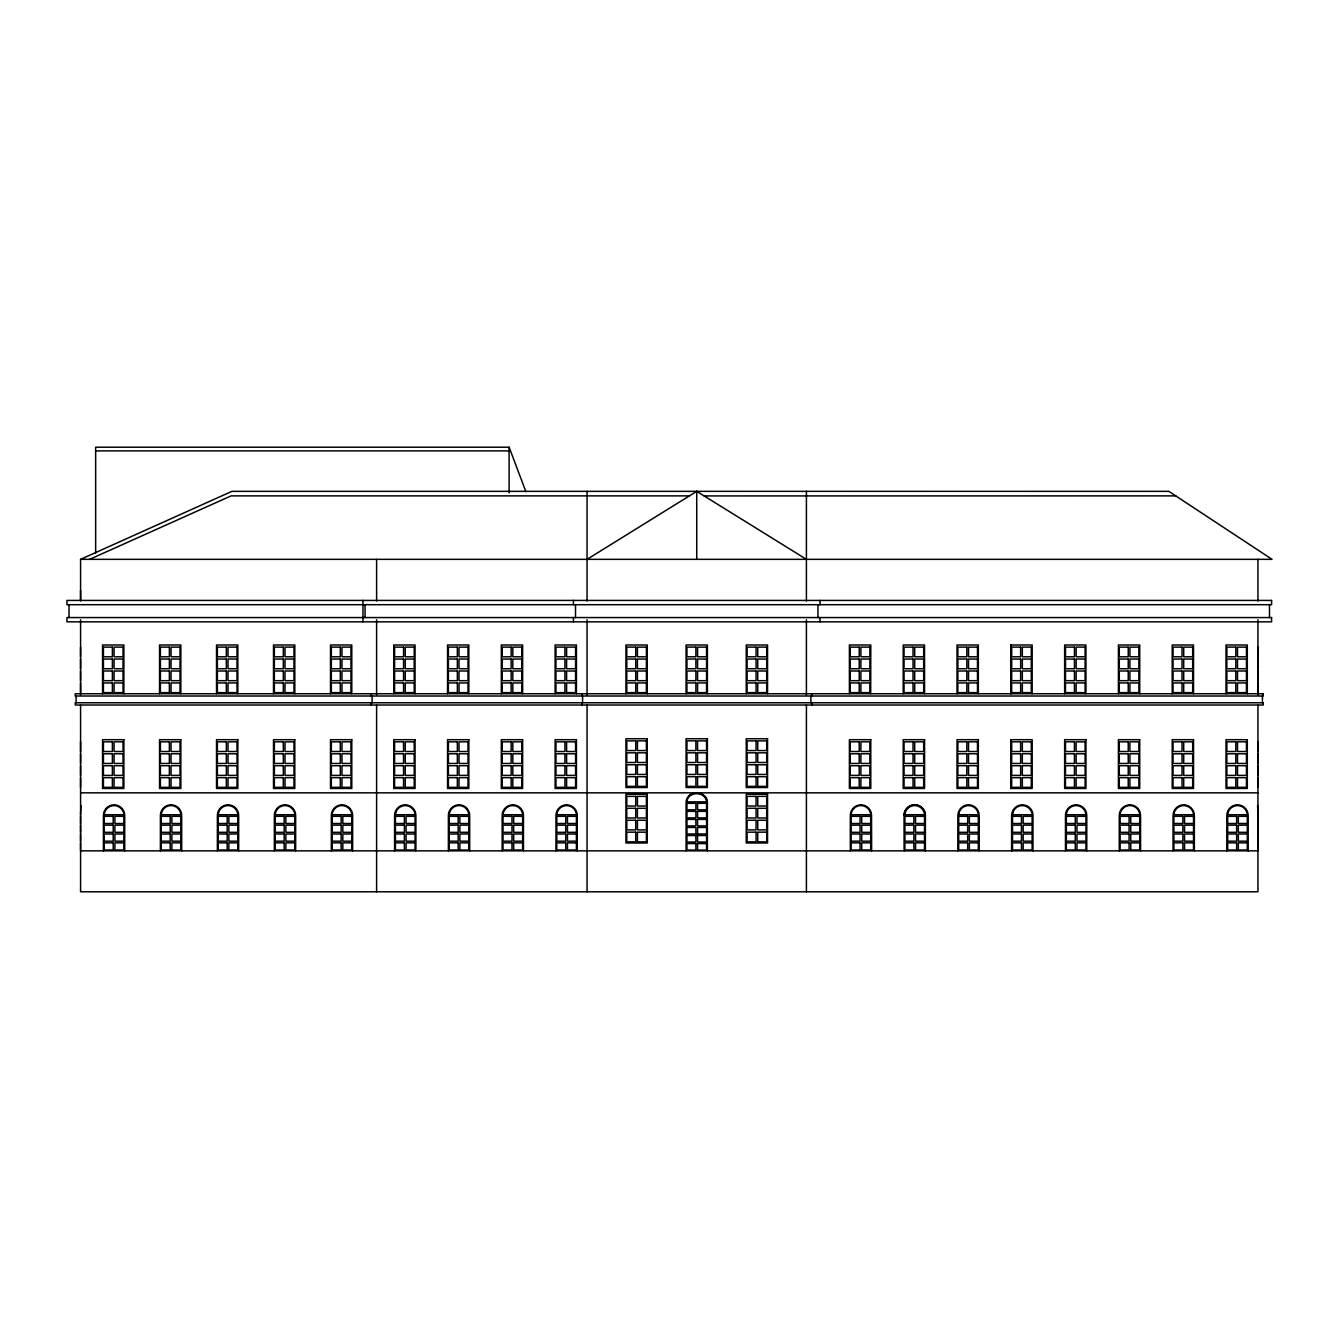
<?xml version="1.0" encoding="UTF-8"?>
<svg xmlns="http://www.w3.org/2000/svg" width="1339" height="1339" viewBox="0 0 1339 1339"><rect width="100%" height="100%" fill="white"/><g stroke="black" fill="none" stroke-linecap="round" stroke-linejoin="round"><path stroke-width="1.5" d="M1032.135 693.753L1032.151 644.996L1010.845 644.996L1010.828 693.753M1010.845 739.697L1010.828 788.47L1032.151 788.47L1032.151 739.697L1010.845 739.697L1010.845 788.47M707.394 850.851L707.394 802.53C707.36 789.943 686.12 789.926 686.087 802.53L686.087 850.851M689.2 795.684L691.409 794.127M587.068 559.334L696.732 491.346L806.413 559.334M80.574 559.334L231.915 491.346L1168.83 491.346L1272.05 559.334L80.574 559.334L80.574 601.027M89.646 559.334L231.078 495.882L689.418 495.882M525.909 491.681L509.105 447.209L95.655 447.209L95.655 553.074M95.655 450.892L509.105 450.892M704.13 495.932L1175.793 495.882M80.574 590.65L80.574 599.487M80.574 647.122L80.574 656.796M1257.957 647.122L1257.957 656.796M80.574 659.056L80.574 668.747M1257.957 659.056L1257.957 668.747M80.574 671.006L80.574 680.681M1257.957 671.006L1257.957 680.681M80.574 682.94L80.574 692.631M1257.957 682.94L1257.957 692.631M80.574 741.823L80.574 751.514M1257.957 741.823L1257.957 751.514M80.574 753.773L80.574 763.448M1257.957 753.773L1257.957 763.448M80.574 765.707L80.574 775.398M1257.957 765.707L1257.957 775.398M80.574 777.658L80.574 787.332M1257.957 777.658L1257.957 787.332M80.574 792.839L1257.94 792.839M80.574 814.731L80.943 805.559M1257.957 814.731L1257.589 805.559M80.574 816.321L80.574 823.485M1257.957 816.321L1257.957 823.485M80.574 825.159L80.574 832.322M1257.957 825.159L1257.957 832.322M80.574 834.013L80.574 841.177M707.394 833.979L686.94 833.979L686.94 827.469L695.895 827.469L695.895 833.979M1257.957 834.013L1257.957 841.177M80.574 842.85L80.574 850.014M1257.957 842.85L1257.957 850.014M80.574 850.851L1257.94 850.851M696.732 792.839L699.477 793.173M702.054 794.127L705.954 797.693L707.377 802.53M1269.489 604.692L1269.489 617.564M1262.443 696.012L1262.443 702.774M1257.94 559.334L1257.94 601.027M1257.94 619.79L1257.94 694.841M1257.94 705.268L1257.94 891.791L80.574 891.791L80.574 705.268M1248.149 850.851L1248.149 815.468A10.645 10.645 0 0 0 1237.487 804.823A10.645 10.645 0 0 0 1226.842 815.468L1226.842 850.851M1247.312 693.753L1247.312 644.996L1226.005 644.996L1226.005 693.753M1194.355 850.851L1194.355 815.468A10.645 10.645 0 0 0 1183.709 804.823A10.645 10.645 0 0 0 1173.048 815.468L1173.048 850.851M1193.518 693.753L1193.518 644.996L1172.211 644.996L1172.211 693.753M1140.56 850.851L1140.56 815.468A10.645 10.645 0 0 0 1129.915 804.823A10.645 10.645 0 0 0 1119.27 815.468L1119.27 850.851M1139.723 693.753L1139.723 644.996L1118.416 644.996L1118.416 693.753M1086.783 850.851L1086.783 815.468A10.645 10.645 0 0 0 1076.121 804.823A10.645 10.645 0 0 0 1065.476 815.468L1065.476 850.851M1085.946 693.753L1085.946 644.996L1064.639 644.996L1064.639 693.753M1032.972 850.851L1032.988 815.468A10.645 10.645 0 0 0 1022.343 804.823A10.645 10.645 0 0 0 1011.681 815.468L1011.681 850.851M1011.665 815.468L1011.665 850.851M1010.845 644.996L1010.845 693.753M979.211 850.851L979.16 815.468A10.645 10.645 0 0 0 968.549 804.823A10.645 10.645 0 0 0 957.904 815.468L957.854 850.851M978.357 693.753L978.324 644.996L957.034 644.996L957.017 693.753M904.11 850.851L904.043 815.468A10.645 10.645 0 0 1 914.704 804.823A10.645 10.645 0 0 1 925.416 815.468L925.349 850.851M924.58 693.753L924.513 644.996L903.222 644.996L903.206 693.753M871.622 850.851L871.538 815.468A10.645 10.645 0 0 0 860.977 804.823A10.645 10.645 0 0 0 850.315 815.468L850.315 850.851M870.701 693.753L870.785 644.996L849.411 644.996L849.395 693.753M820.037 600.424L820.037 604.692M820.037 617.564L820.037 621.832M817.962 604.692L817.962 617.564M811.719 693.753L811.719 696.012M811.719 702.774L811.719 705.017M810.898 696.012L810.898 702.774M806.413 491.346L806.413 601.027M806.413 619.79L806.413 694.841M806.413 705L806.413 891.791M767.548 693.753L767.548 644.996L746.258 644.996L746.241 693.753M707.394 693.753L707.394 644.996L686.087 644.996L686.087 693.753M706.557 833.979L706.557 827.469L697.569 827.469L697.569 833.979M696.732 491.346L696.732 559.334M647.239 693.753L647.239 644.996L625.932 644.996L625.932 693.753M587.068 491.346L587.068 601.027M587.068 619.79L587.068 694.841M587.068 705L587.068 891.791M582.565 696.012L582.565 702.774M581.762 693.753L581.762 696.012M581.762 702.774L581.762 705.017M577.26 850.851L577.26 815.468A10.645 10.645 0 0 0 566.598 804.823A10.645 10.645 0 0 0 555.953 815.468L555.953 850.851M576.423 693.753L576.423 644.996L555.116 644.996L555.116 693.753M575.519 604.692L575.519 617.564M573.427 600.424L573.427 604.692M573.427 617.564L573.427 621.832M523.465 850.851L523.465 815.468A10.645 10.645 0 0 0 512.82 804.823A10.645 10.645 0 0 0 502.158 815.468L502.158 850.851M522.628 693.753L522.628 644.996L501.322 644.996L501.322 693.753M509.105 447.209L509.105 492.886M469.688 850.851L469.688 815.468A10.645 10.645 0 0 0 459.026 804.823A10.645 10.645 0 0 0 448.381 815.468L448.381 850.851M468.834 693.753L468.834 644.996L447.544 644.996L447.544 693.753M415.893 850.851L415.893 815.468A10.645 10.645 0 0 0 405.248 804.823A10.645 10.645 0 0 0 394.587 815.468L394.587 850.851M415.057 693.753L415.057 644.996L393.75 644.996L393.75 693.753M376.61 559.334L376.61 601.027M376.61 619.79L376.61 694.841M376.61 705.268L376.61 891.791M372.108 696.012L372.108 702.774M371.305 693.753L371.305 696.012M371.305 702.774L371.305 705.017M365.062 604.692L365.062 617.564M362.969 600.424L362.969 621.832M352.642 850.851L352.642 815.468A10.645 10.645 0 0 0 341.981 804.823A10.645 10.645 0 0 0 331.336 815.468L331.336 850.851M351.789 693.753L351.789 644.996L330.499 644.996L330.499 693.753M295.651 850.851L295.651 815.468A10.645 10.645 0 0 0 285.006 804.823A10.645 10.645 0 0 0 274.344 815.468L274.344 850.851M294.814 693.753L294.814 644.996L273.507 644.996L273.507 693.753M238.677 850.851L238.677 815.468A10.645 10.645 0 0 0 228.015 804.823A10.645 10.645 0 0 0 217.37 815.468L217.37 850.851M237.84 693.753L237.84 644.996L216.533 644.996L216.533 693.753M181.686 850.851L181.686 815.468A10.645 10.645 0 0 0 171.041 804.823A10.645 10.645 0 0 0 160.395 815.468L160.395 850.851M180.849 693.753L180.849 644.996L159.542 644.996L159.542 693.753M124.711 850.851L124.711 815.468A10.645 10.645 0 0 0 114.066 804.823A10.645 10.645 0 0 0 103.404 815.468L103.404 850.851M123.874 693.753L123.874 644.996L102.567 644.996L102.567 693.753M80.574 619.79L80.574 694.841M76.089 696.012L76.089 702.774M69.025 604.692L69.025 617.564M904.11 815.468A10.645 10.645 0 0 1 914.771 804.823A10.645 10.645 0 0 1 925.349 815.468M104.492 812.907L104.241 814.731L123.874 814.731L123.623 812.907A9.909 9.909 0 0 0 104.492 812.907M161.467 812.907L161.232 814.731L180.849 814.731L180.614 812.907A9.909 9.909 0 0 0 161.467 812.907M218.441 812.907L218.207 814.731L237.84 814.731L237.589 812.907A9.909 9.909 0 0 0 218.441 812.907M275.432 812.907L275.181 814.731L294.814 814.731L294.58 812.907A9.909 9.909 0 0 0 275.432 812.907M332.407 812.907L332.172 814.731L351.789 814.731L351.554 812.907A9.909 9.909 0 0 0 332.407 812.907M395.675 812.907L395.423 814.731L415.057 814.731L414.805 812.907A9.909 9.909 0 0 0 395.675 812.907M449.452 812.907L449.218 814.731L468.834 814.731L468.6 812.907A9.909 9.909 0 0 0 449.452 812.907M503.246 812.907L502.995 814.731L522.628 814.731L522.394 812.907A9.909 9.909 0 0 0 503.246 812.907M557.041 812.907L556.79 814.731L576.423 814.731L576.172 812.907A9.909 9.909 0 0 0 557.041 812.907M851.319 812.907L851.085 814.731L870.701 814.731L870.467 812.907A9.909 9.909 0 0 0 851.319 812.907M905.131 812.907L904.896 814.731L924.513 814.731L924.278 812.907A9.909 9.909 0 0 0 905.131 812.907M958.942 812.907L958.691 814.731L978.324 814.731L978.089 812.907A9.909 9.909 0 0 0 958.942 812.907M1012.753 812.907L1012.502 814.731L1032.135 814.731L1031.884 812.907A9.909 9.909 0 0 0 1012.753 812.907M1066.547 812.907L1066.313 814.731L1085.946 814.731L1085.695 812.907A9.909 9.909 0 0 0 1066.547 812.907M1120.341 812.907L1120.107 814.731L1139.723 814.731L1139.489 812.907A9.909 9.909 0 0 0 1120.341 812.907M1174.136 812.907L1173.885 814.731L1193.518 814.731L1193.283 812.907A9.909 9.909 0 0 0 1174.136 812.907M1227.913 812.907L1227.679 814.731L1247.312 814.731L1247.061 812.907A9.909 9.909 0 0 0 1227.913 812.907M687.158 800.203L686.924 801.86L706.557 801.86C705.887 791.834 689.786 790.679 687.158 800.203M1271.581 600.424L66.95 600.424L66.95 604.692L1271.581 604.692L1271.581 600.424M1271.581 617.564L66.95 617.564L66.95 621.832L1271.581 621.832L1271.581 617.564M112.376 647.122L103.421 647.122L103.421 656.796L112.376 656.796L112.376 647.122M123.037 647.122L114.066 647.122L114.066 656.796L123.037 656.796L123.037 647.122M169.367 647.122L160.412 647.122L160.412 656.796L169.367 656.796L169.367 647.122M180.012 647.122L171.041 647.122L171.041 656.796L180.012 656.796L180.012 647.122M226.341 647.122L217.387 647.122L217.387 656.796L226.341 656.796L226.341 647.122M237.003 647.122L228.015 647.122L228.015 656.796L237.003 656.796L237.003 647.122M283.316 647.122L274.361 647.122L274.361 656.796L283.316 656.796L283.316 647.122M293.977 647.122L285.006 647.122L285.006 656.796L293.977 656.796L293.977 647.122M340.307 647.122L331.352 647.122L331.352 656.796L340.307 656.796L340.307 647.122M350.952 647.122L341.981 647.122L341.981 656.796L350.952 656.796L350.952 647.122M403.558 647.122L394.603 647.122L394.603 656.796L403.558 656.796L403.558 647.122M414.22 647.122L405.248 647.122L405.248 656.796L414.22 656.796L414.22 647.122M457.352 647.122L448.398 647.122L448.398 656.796L457.352 656.796L457.352 647.122M467.997 647.122L459.026 647.122L459.026 656.796L467.997 656.796L467.997 647.122M511.147 647.122L502.175 647.122L502.175 656.796L511.147 656.796L511.147 647.122M521.792 647.122L512.82 647.122L512.82 656.796L521.792 656.796L521.792 647.122M564.924 647.122L555.97 647.122L555.97 656.796L564.924 656.796L564.924 647.122M575.586 647.122L566.598 647.122L566.598 656.796L575.586 656.796L575.586 647.122M635.74 647.122L626.786 647.122L626.786 656.796L635.74 656.796L635.74 647.122M646.402 647.122L637.414 647.122L637.414 656.796L646.402 656.796L646.402 647.122M695.895 647.122L686.94 647.122L686.94 656.796L695.895 656.796L695.895 647.122M706.557 647.122L697.569 647.122L697.569 656.796L706.557 656.796L706.557 647.122M756.066 647.122L747.112 647.122L747.112 656.796L756.066 656.796L756.066 647.122M766.711 647.122L757.74 647.122L757.74 656.796L766.711 656.796L766.711 647.122M859.22 647.122L850.265 647.122L850.265 656.796L859.22 656.796L859.22 647.122M869.865 647.122L860.893 647.122L860.893 656.796L869.865 656.796L869.865 647.122M913.031 647.122L904.059 647.122L904.059 656.796L913.031 656.796L913.031 647.122M923.676 647.122L914.704 647.122L914.704 656.796L923.676 656.796L923.676 647.122M966.825 647.122L957.87 647.122L957.87 656.796L966.825 656.796L966.825 647.122M977.487 647.122L968.515 647.122L968.515 656.796L977.487 656.796L977.487 647.122M1020.636 647.122L1011.681 647.122L1011.681 656.796L1020.636 656.796L1020.636 647.122M1031.298 647.122L1022.327 647.122L1022.327 656.796L1031.298 656.796L1031.298 647.122M1074.447 647.122L1065.493 647.122L1065.493 656.796L1074.447 656.796L1074.447 647.122M1085.109 647.122L1076.121 647.122L1076.121 656.796L1085.109 656.796L1085.109 647.122M1128.241 647.122L1119.287 647.122L1119.287 656.796L1128.241 656.796L1128.241 647.122M1138.886 647.122L1129.915 647.122L1129.915 656.796L1138.886 656.796L1138.886 647.122M1182.019 647.122L1173.064 647.122L1173.064 656.796L1182.019 656.796L1182.019 647.122M1192.681 647.122L1183.709 647.122L1183.709 656.796L1192.681 656.796L1192.681 647.122M1235.813 647.122L1226.859 647.122L1226.859 656.796L1235.813 656.796L1235.813 647.122M1246.458 647.122L1237.487 647.122L1237.487 656.796L1246.458 656.796L1246.458 647.122M112.376 659.056L103.421 659.056L103.421 668.747L112.376 668.747L112.376 659.056M123.037 659.056L114.066 659.056L114.066 668.747L123.037 668.747L123.037 659.056M169.367 659.056L160.412 659.056L160.412 668.747L169.367 668.747L169.367 659.056M180.012 659.056L171.041 659.056L171.041 668.747L180.012 668.747L180.012 659.056M226.341 659.056L217.387 659.056L217.387 668.747L226.341 668.747L226.341 659.056M237.003 659.056L228.015 659.056L228.015 668.747L237.003 668.747L237.003 659.056M283.316 659.056L274.361 659.056L274.361 668.747L283.316 668.747L283.316 659.056M293.977 659.056L285.006 659.056L285.006 668.747L293.977 668.747L293.977 659.056M340.307 659.056L331.352 659.056L331.352 668.747L340.307 668.747L340.307 659.056M350.952 659.056L341.981 659.056L341.981 668.747L350.952 668.747L350.952 659.056M403.558 659.056L394.603 659.056L394.603 668.747L403.558 668.747L403.558 659.056M414.22 659.056L405.248 659.056L405.248 668.747L414.22 668.747L414.22 659.056M457.352 659.056L448.398 659.056L448.398 668.747L457.352 668.747L457.352 659.056M467.997 659.056L459.026 659.056L459.026 668.747L467.997 668.747L467.997 659.056M511.147 659.056L502.175 659.056L502.175 668.747L511.147 668.747L511.147 659.056M521.792 659.056L512.82 659.056L512.82 668.747L521.792 668.747L521.792 659.056M564.924 659.056L555.97 659.056L555.97 668.747L564.924 668.747L564.924 659.056M575.586 659.056L566.598 659.056L566.598 668.747L575.586 668.747L575.586 659.056M635.74 659.056L626.786 659.056L626.786 668.747L635.74 668.747L635.74 659.056M646.402 659.056L637.414 659.056L637.414 668.747L646.402 668.747L646.402 659.056M695.895 659.056L686.94 659.056L686.94 668.747L695.895 668.747L695.895 659.056M706.557 659.056L697.569 659.056L697.569 668.747L706.557 668.747L706.557 659.056M756.066 659.056L747.112 659.056L747.112 668.747L756.066 668.747L756.066 659.056M766.711 659.056L757.74 659.056L757.74 668.747L766.711 668.747L766.711 659.056M859.22 659.056L850.265 659.056L850.265 668.747L859.22 668.747L859.22 659.056M869.865 659.056L860.893 659.056L860.893 668.747L869.865 668.747L869.865 659.056M913.031 659.056L904.059 659.056L904.059 668.747L913.031 668.747L913.031 659.056M923.676 659.056L914.704 659.056L914.704 668.747L923.676 668.747L923.676 659.056M966.825 659.056L957.87 659.056L957.87 668.747L966.825 668.747L966.825 659.056M977.487 659.056L968.515 659.056L968.515 668.747L977.487 668.747L977.487 659.056M1020.636 659.056L1011.681 659.056L1011.681 668.747L1020.636 668.747L1020.636 659.056M1031.298 659.056L1022.327 659.056L1022.327 668.747L1031.298 668.747L1031.298 659.056M1074.447 659.056L1065.493 659.056L1065.493 668.747L1074.447 668.747L1074.447 659.056M1085.109 659.056L1076.121 659.056L1076.121 668.747L1085.109 668.747L1085.109 659.056M1128.241 659.056L1119.287 659.056L1119.287 668.747L1128.241 668.747L1128.241 659.056M1138.886 659.056L1129.915 659.056L1129.915 668.747L1138.886 668.747L1138.886 659.056M1182.019 659.056L1173.064 659.056L1173.064 668.747L1182.019 668.747L1182.019 659.056M1192.681 659.056L1183.709 659.056L1183.709 668.747L1192.681 668.747L1192.681 659.056M1235.813 659.056L1226.859 659.056L1226.859 668.747L1235.813 668.747L1235.813 659.056M1246.458 659.056L1237.487 659.056L1237.487 668.747L1246.458 668.747L1246.458 659.056M112.376 671.006L103.421 671.006L103.421 680.681L112.376 680.681L112.376 671.006M123.037 671.006L114.066 671.006L114.066 680.681L123.037 680.681L123.037 671.006M169.367 671.006L160.412 671.006L160.412 680.681L169.367 680.681L169.367 671.006M180.012 671.006L171.041 671.006L171.041 680.681L180.012 680.681L180.012 671.006M226.341 671.006L217.387 671.006L217.387 680.681L226.341 680.681L226.341 671.006M237.003 671.006L228.015 671.006L228.015 680.681L237.003 680.681L237.003 671.006M283.316 671.006L274.361 671.006L274.361 680.681L283.316 680.681L283.316 671.006M293.977 671.006L285.006 671.006L285.006 680.681L293.977 680.681L293.977 671.006M340.307 671.006L331.352 671.006L331.352 680.681L340.307 680.681L340.307 671.006M350.952 671.006L341.981 671.006L341.981 680.681L350.952 680.681L350.952 671.006M403.558 671.006L394.603 671.006L394.603 680.681L403.558 680.681L403.558 671.006M414.22 671.006L405.248 671.006L405.248 680.681L414.22 680.681L414.22 671.006M457.352 671.006L448.398 671.006L448.398 680.681L457.352 680.681L457.352 671.006M467.997 671.006L459.026 671.006L459.026 680.681L467.997 680.681L467.997 671.006M511.147 671.006L502.175 671.006L502.175 680.681L511.147 680.681L511.147 671.006M521.792 671.006L512.82 671.006L512.82 680.681L521.792 680.681L521.792 671.006M564.924 671.006L555.97 671.006L555.97 680.681L564.924 680.681L564.924 671.006M575.586 671.006L566.598 671.006L566.598 680.681L575.586 680.681L575.586 671.006M635.74 671.006L626.786 671.006L626.786 680.681L635.74 680.681L635.74 671.006M646.402 671.006L637.414 671.006L637.414 680.681L646.402 680.681L646.402 671.006M695.895 671.006L686.94 671.006L686.94 680.681L695.895 680.681L695.895 671.006M706.557 671.006L697.569 671.006L697.569 680.681L706.557 680.681L706.557 671.006M756.066 671.006L747.112 671.006L747.112 680.681L756.066 680.681L756.066 671.006M766.711 671.006L757.74 671.006L757.74 680.681L766.711 680.681L766.711 671.006M859.22 671.006L850.265 671.006L850.265 680.681L859.22 680.681L859.22 671.006M869.865 671.006L860.893 671.006L860.893 680.681L869.865 680.681L869.865 671.006M913.031 671.006L904.059 671.006L904.059 680.681L913.031 680.681L913.031 671.006M923.676 671.006L914.704 671.006L914.704 680.681L923.676 680.681L923.676 671.006M966.825 671.006L957.87 671.006L957.87 680.681L966.825 680.681L966.825 671.006M977.487 671.006L968.515 671.006L968.515 680.681L977.487 680.681L977.487 671.006M1020.636 671.006L1011.681 671.006L1011.681 680.681L1020.636 680.681L1020.636 671.006M1031.298 671.006L1022.327 671.006L1022.327 680.681L1031.298 680.681L1031.298 671.006M1074.447 671.006L1065.493 671.006L1065.493 680.681L1074.447 680.681L1074.447 671.006M1085.109 671.006L1076.121 671.006L1076.121 680.681L1085.109 680.681L1085.109 671.006M1128.241 671.006L1119.287 671.006L1119.287 680.681L1128.241 680.681L1128.241 671.006M1138.886 671.006L1129.915 671.006L1129.915 680.681L1138.886 680.681L1138.886 671.006M1182.019 671.006L1173.064 671.006L1173.064 680.681L1182.019 680.681L1182.019 671.006M1192.681 671.006L1183.709 671.006L1183.709 680.681L1192.681 680.681L1192.681 671.006M1235.813 671.006L1226.859 671.006L1226.859 680.681L1235.813 680.681L1235.813 671.006M1246.458 671.006L1237.487 671.006L1237.487 680.681L1246.458 680.681L1246.458 671.006M112.376 682.94L103.404 682.94L103.404 692.631L112.376 692.631L112.376 682.94M123.037 682.94L114.066 682.94L114.066 692.631L123.037 692.631L123.037 682.94M169.367 682.94L160.395 682.94L160.395 692.631L169.367 692.631L169.367 682.94M180.012 682.94L171.041 682.94L171.041 692.631L180.012 692.631L180.012 682.94M226.341 682.94L217.37 682.94L217.37 692.631L226.341 692.631L226.341 682.94M237.003 682.94L228.015 682.94L228.015 692.631L237.003 692.631L237.003 682.94M283.316 682.94L274.344 682.94L274.344 692.631L283.316 692.631L283.316 682.94M293.977 682.94L285.006 682.94L285.006 692.631L293.977 692.631L293.977 682.94M340.307 682.94L331.336 682.94L331.336 692.631L340.307 692.631L340.307 682.94M350.952 682.94L341.981 682.94L341.981 692.631L350.952 692.631L350.952 682.94M403.558 682.94L394.587 682.94L394.587 692.631L403.558 692.631L403.558 682.94M414.22 682.94L405.248 682.94L405.248 692.631L414.22 692.631L414.22 682.94M457.352 682.94L448.381 682.94L448.381 692.631L457.352 692.631L457.352 682.94M467.997 682.94L459.026 682.94L459.026 692.631L467.997 692.631L467.997 682.94M511.147 682.94L502.158 682.94L502.158 692.631L511.147 692.631L511.147 682.94M521.792 682.94L512.82 682.94L512.82 692.631L521.792 692.631L521.792 682.94M564.924 682.94L555.953 682.94L555.953 692.631L564.924 692.631L564.924 682.94M575.586 682.94L566.598 682.94L566.598 692.631L575.586 692.631L575.586 682.94M635.74 682.94L626.769 682.94L626.769 692.631L635.74 692.631L635.74 682.94M646.402 682.94L637.414 682.94L637.414 692.631L646.402 692.631L646.402 682.94M695.895 682.94L686.924 682.94L686.924 692.631L695.895 692.631L695.895 682.94M706.557 682.94L697.569 682.94L697.569 692.631L706.557 692.631L706.557 682.94M756.066 682.94L747.095 682.94L747.095 692.631L756.066 692.631L756.066 682.94M766.711 682.94L757.74 682.94L757.74 692.631L766.711 692.631L766.711 682.94M859.22 682.94L850.248 682.94L850.248 692.631L859.22 692.631L859.22 682.94M869.865 682.94L860.893 682.94L860.893 692.631L869.865 692.631L869.865 682.94M913.031 682.94L904.043 682.94L904.043 692.631L913.031 692.631L913.031 682.94M923.676 682.94L914.704 682.94L914.704 692.631L923.676 692.631L923.676 682.94M966.825 682.94L957.854 682.94L957.854 692.631L966.825 692.631L966.825 682.94M977.487 682.94L968.515 682.94L968.515 692.631L977.487 692.631L977.487 682.94M1020.636 682.94L1011.665 682.94L1011.665 692.631L1020.636 692.631L1020.636 682.94M1031.298 682.94L1022.327 682.94L1022.327 692.631L1031.298 692.631L1031.298 682.94M1074.447 682.94L1065.476 682.94L1065.476 692.631L1074.447 692.631L1074.447 682.94M1085.109 682.94L1076.121 682.94L1076.121 692.631L1085.109 692.631L1085.109 682.94M1128.241 682.94L1119.27 682.94L1119.27 692.631L1128.241 692.631L1128.241 682.94M1138.886 682.94L1129.915 682.94L1129.915 692.631L1138.886 692.631L1138.886 682.94M1182.019 682.94L1173.048 682.94L1173.048 692.631L1182.019 692.631L1182.019 682.94M1192.681 682.94L1183.709 682.94L1183.709 692.631L1192.681 692.631L1192.681 682.94M1235.813 682.94L1226.842 682.94L1226.842 692.631L1235.813 692.631L1235.813 682.94M1246.458 682.94L1237.487 682.94L1237.487 692.631L1246.458 692.631L1246.458 682.94M1263.246 693.753L75.269 693.753L75.269 696.012L1263.246 696.012L1263.246 693.753M1263.246 702.774L75.269 702.774L75.269 705.017L1263.246 705.017L1263.246 702.774M647.239 738.743L625.932 738.743L625.932 787.516L647.239 787.516L647.239 738.743M707.394 738.743L686.087 738.743L686.087 787.516L707.394 787.516L707.394 738.743M767.548 738.743L746.258 738.743L746.241 787.516L767.548 787.516L767.548 738.743M123.874 739.697L102.567 739.697L102.567 788.47L123.874 788.47L123.874 739.697M180.849 739.697L159.542 739.697L159.542 788.47L180.849 788.47L180.849 739.697M237.84 739.697L216.533 739.697L216.533 788.47L237.84 788.47L237.84 739.697M294.814 739.697L273.507 739.697L273.507 788.47L294.814 788.47L294.814 739.697M351.789 739.697L330.499 739.697L330.499 788.47L351.789 788.47L351.789 739.697M415.057 739.697L393.75 739.697L393.75 788.47L415.057 788.47L415.057 739.697M468.834 739.697L447.544 739.697L447.544 788.47L468.834 788.47L468.834 739.697M522.628 739.697L501.322 739.697L501.322 788.47L522.628 788.47L522.628 739.697M576.423 739.697L555.116 739.697L555.116 788.47L576.423 788.47L576.423 739.697M870.785 739.697L849.411 739.697L849.395 788.47L870.785 788.47L870.785 739.697M924.58 739.697L903.222 739.697L903.206 788.47L924.58 788.47L924.58 739.697M978.357 739.697L957.034 739.697L957.017 788.47L978.357 788.47L978.324 739.697M1085.946 739.697L1064.639 739.697L1064.639 788.47L1085.946 788.47L1085.946 739.697M1139.723 739.697L1118.416 739.697L1118.416 788.47L1139.723 788.47L1139.723 739.697M1193.518 739.697L1172.211 739.697L1172.211 788.47L1193.518 788.47L1193.518 739.697M1247.312 739.697L1226.005 739.697L1226.005 788.47L1247.312 788.47L1247.312 739.697M635.74 740.869L626.786 740.869L626.786 750.56L635.74 750.56L635.74 740.869M646.402 740.869L637.414 740.869L637.414 750.56L646.402 750.56L646.402 740.869M695.895 740.869L686.94 740.869L686.94 750.56L695.895 750.56L695.895 740.869M706.557 740.869L697.569 740.869L697.569 750.56L706.557 750.56L706.557 740.869M756.066 740.869L747.112 740.869L747.112 750.56L756.066 750.56L756.066 740.869M766.711 740.869L757.74 740.869L757.74 750.56L766.711 750.56L766.711 740.869M112.376 741.823L103.421 741.823L103.421 751.514L112.376 751.514L112.376 741.823M123.037 741.823L114.066 741.823L114.066 751.514L123.037 751.514L123.037 741.823M169.367 741.823L160.412 741.823L160.412 751.514L169.367 751.514L169.367 741.823M180.012 741.823L171.041 741.823L171.041 751.514L180.012 751.514L180.012 741.823M226.341 741.823L217.387 741.823L217.387 751.514L226.341 751.514L226.341 741.823M237.003 741.823L228.015 741.823L228.015 751.514L237.003 751.514L237.003 741.823M283.316 741.823L274.361 741.823L274.361 751.514L283.316 751.514L283.316 741.823M293.977 741.823L285.006 741.823L285.006 751.514L293.977 751.514L293.977 741.823M340.307 741.823L331.352 741.823L331.352 751.514L340.307 751.514L340.307 741.823M350.952 741.823L341.981 741.823L341.981 751.514L350.952 751.514L350.952 741.823M403.558 741.823L394.603 741.823L394.603 751.514L403.558 751.514L403.558 741.823M414.22 741.823L405.248 741.823L405.248 751.514L414.22 751.514L414.22 741.823M457.352 741.823L448.398 741.823L448.398 751.514L457.352 751.514L457.352 741.823M467.997 741.823L459.026 741.823L459.026 751.514L467.997 751.514L467.997 741.823M511.147 741.823L502.175 741.823L502.175 751.514L511.147 751.514L511.147 741.823M521.792 741.823L512.82 741.823L512.82 751.514L521.792 751.514L521.792 741.823M564.924 741.823L555.97 741.823L555.97 751.514L564.924 751.514L564.924 741.823M575.586 741.823L566.598 741.823L566.598 751.514L575.586 751.514L575.586 741.823M859.22 741.823L850.265 741.823L850.265 751.514L859.22 751.514L859.22 741.823M869.865 741.823L860.893 741.823L860.893 751.514L869.865 751.514L869.865 741.823M913.031 741.823L904.059 741.823L904.059 751.514L913.031 751.514L913.031 741.823M923.676 741.823L914.704 741.823L914.704 751.514L923.676 751.514L923.676 741.823M966.825 741.823L957.87 741.823L957.87 751.514L966.825 751.514L966.825 741.823M977.487 741.823L968.515 741.823L968.515 751.514L977.487 751.514L977.487 741.823M1020.636 741.823L1011.681 741.823L1011.681 751.514L1020.636 751.514L1020.636 741.823M1031.298 741.823L1022.327 741.823L1022.327 751.514L1031.298 751.514L1031.298 741.823M1074.447 741.823L1065.493 741.823L1065.493 751.514L1074.447 751.514L1074.447 741.823M1085.109 741.823L1076.121 741.823L1076.121 751.514L1085.109 751.514L1085.109 741.823M1128.241 741.823L1119.287 741.823L1119.287 751.514L1128.241 751.514L1128.241 741.823M1138.886 741.823L1129.915 741.823L1129.915 751.514L1138.886 751.514L1138.886 741.823M1182.019 741.823L1173.064 741.823L1173.064 751.514L1182.019 751.514L1182.019 741.823M1192.681 741.823L1183.709 741.823L1183.709 751.514L1192.681 751.514L1192.681 741.823M1235.813 741.823L1226.859 741.823L1226.859 751.514L1235.813 751.514L1235.813 741.823M1246.458 741.823L1237.487 741.823L1237.487 751.514L1246.458 751.514L1246.458 741.823M635.74 752.819L626.786 752.819L626.786 762.494L635.74 762.494L635.74 752.819M646.402 752.819L637.414 752.819L637.414 762.494L646.402 762.494L646.402 752.819M695.895 752.819L686.94 752.819L686.94 762.494L695.895 762.494L695.895 752.819M706.557 752.819L697.569 752.819L697.569 762.494L706.557 762.494L706.557 752.819M756.066 752.819L747.112 752.819L747.112 762.494L756.066 762.494L756.066 752.819M766.711 752.819L757.74 752.819L757.74 762.494L766.711 762.494L766.711 752.819M112.376 753.773L103.421 753.773L103.421 763.448L112.376 763.448L112.376 753.773M123.037 753.773L114.066 753.773L114.066 763.448L123.037 763.448L123.037 753.773M169.367 753.773L160.412 753.773L160.412 763.448L169.367 763.448L169.367 753.773M180.012 753.773L171.041 753.773L171.041 763.448L180.012 763.448L180.012 753.773M226.341 753.773L217.387 753.773L217.387 763.448L226.341 763.448L226.341 753.773M237.003 753.773L228.015 753.773L228.015 763.448L237.003 763.448L237.003 753.773M283.316 753.773L274.361 753.773L274.361 763.448L283.316 763.448L283.316 753.773M293.977 753.773L285.006 753.773L285.006 763.448L293.977 763.448L293.977 753.773M340.307 753.773L331.352 753.773L331.352 763.448L340.307 763.448L340.307 753.773M350.952 753.773L341.981 753.773L341.981 763.448L350.952 763.448L350.952 753.773M403.558 753.773L394.603 753.773L394.603 763.448L403.558 763.448L403.558 753.773M414.22 753.773L405.248 753.773L405.248 763.448L414.22 763.448L414.22 753.773M457.352 753.773L448.398 753.773L448.398 763.448L457.352 763.448L457.352 753.773M467.997 753.773L459.026 753.773L459.026 763.448L467.997 763.448L467.997 753.773M511.147 753.773L502.175 753.773L502.175 763.448L511.147 763.448L511.147 753.773M521.792 753.773L512.82 753.773L512.82 763.448L521.792 763.448L521.792 753.773M564.924 753.773L555.97 753.773L555.97 763.448L564.924 763.448L564.924 753.773M575.586 753.773L566.598 753.773L566.598 763.448L575.586 763.448L575.586 753.773M859.22 753.773L850.265 753.773L850.265 763.448L859.22 763.448L859.22 753.773M869.865 753.773L860.893 753.773L860.893 763.448L869.865 763.448L869.865 753.773M913.031 753.773L904.059 753.773L904.059 763.448L913.031 763.448L913.031 753.773M923.676 753.773L914.704 753.773L914.704 763.448L923.676 763.448L923.676 753.773M966.825 753.773L957.87 753.773L957.87 763.448L966.825 763.448L966.825 753.773M977.487 753.773L968.515 753.773L968.515 763.448L977.487 763.448L977.487 753.773M1020.636 753.773L1011.681 753.773L1011.681 763.448L1020.636 763.448L1020.636 753.773M1031.298 753.773L1022.327 753.773L1022.327 763.448L1031.298 763.448L1031.298 753.773M1074.447 753.773L1065.493 753.773L1065.493 763.448L1074.447 763.448L1074.447 753.773M1085.109 753.773L1076.121 753.773L1076.121 763.448L1085.109 763.448L1085.109 753.773M1128.241 753.773L1119.287 753.773L1119.287 763.448L1128.241 763.448L1128.241 753.773M1138.886 753.773L1129.915 753.773L1129.915 763.448L1138.886 763.448L1138.886 753.773M1182.019 753.773L1173.064 753.773L1173.064 763.448L1182.019 763.448L1182.019 753.773M1192.681 753.773L1183.709 753.773L1183.709 763.448L1192.681 763.448L1192.681 753.773M1235.813 753.773L1226.859 753.773L1226.859 763.448L1235.813 763.448L1235.813 753.773M1246.458 753.773L1237.487 753.773L1237.487 763.448L1246.458 763.448L1246.458 753.773M635.74 764.753L626.786 764.753L626.786 774.444L635.74 774.444L635.74 764.753M646.402 764.753L637.414 764.753L637.414 774.444L646.402 774.444L646.402 764.753M695.895 764.753L686.94 764.753L686.94 774.444L695.895 774.444L695.895 764.753M706.557 764.753L697.569 764.753L697.569 774.444L706.557 774.444L706.557 764.753M756.066 764.753L747.112 764.753L747.112 774.444L756.066 774.444L756.066 764.753M766.711 764.753L757.74 764.753L757.74 774.444L766.711 774.444L766.711 764.753M112.376 765.707L103.421 765.707L103.421 775.398L112.376 775.398L112.376 765.707M123.037 765.707L114.066 765.707L114.066 775.398L123.037 775.398L123.037 765.707M169.367 765.707L160.412 765.707L160.412 775.398L169.367 775.398L169.367 765.707M180.012 765.707L171.041 765.707L171.041 775.398L180.012 775.398L180.012 765.707M226.341 765.707L217.387 765.707L217.387 775.398L226.341 775.398L226.341 765.707M237.003 765.707L228.015 765.707L228.015 775.398L237.003 775.398L237.003 765.707M283.316 765.707L274.361 765.707L274.361 775.398L283.316 775.398L283.316 765.707M293.977 765.707L285.006 765.707L285.006 775.398L293.977 775.398L293.977 765.707M340.307 765.707L331.352 765.707L331.352 775.398L340.307 775.398L340.307 765.707M350.952 765.707L341.981 765.707L341.981 775.398L350.952 775.398L350.952 765.707M403.558 765.707L394.603 765.707L394.603 775.398L403.558 775.398L403.558 765.707M414.22 765.707L405.248 765.707L405.248 775.398L414.22 775.398L414.22 765.707M457.352 765.707L448.398 765.707L448.398 775.398L457.352 775.398L457.352 765.707M467.997 765.707L459.026 765.707L459.026 775.398L467.997 775.398L467.997 765.707M511.147 765.707L502.175 765.707L502.175 775.398L511.147 775.398L511.147 765.707M521.792 765.707L512.82 765.707L512.82 775.398L521.792 775.398L521.792 765.707M564.924 765.707L555.97 765.707L555.97 775.398L564.924 775.398L564.924 765.707M575.586 765.707L566.598 765.707L566.598 775.398L575.586 775.398L575.586 765.707M859.22 765.707L850.265 765.707L850.265 775.398L859.22 775.398L859.22 765.707M869.865 765.707L860.893 765.707L860.893 775.398L869.865 775.398L869.865 765.707M913.031 765.707L904.059 765.707L904.059 775.398L913.031 775.398L913.031 765.707M923.676 765.707L914.704 765.707L914.704 775.398L923.676 775.398L923.676 765.707M966.825 765.707L957.87 765.707L957.87 775.398L966.825 775.398L966.825 765.707M977.487 765.707L968.515 765.707L968.515 775.398L977.487 775.398L977.487 765.707M1020.636 765.707L1011.681 765.707L1011.681 775.398L1020.636 775.398L1020.636 765.707M1031.298 765.707L1022.327 765.707L1022.327 775.398L1031.298 775.398L1031.298 765.707M1074.447 765.707L1065.493 765.707L1065.493 775.398L1074.447 775.398L1074.447 765.707M1085.109 765.707L1076.121 765.707L1076.121 775.398L1085.109 775.398L1085.109 765.707M1128.241 765.707L1119.287 765.707L1119.287 775.398L1128.241 775.398L1128.241 765.707M1138.886 765.707L1129.915 765.707L1129.915 775.398L1138.886 775.398L1138.886 765.707M1182.019 765.707L1173.064 765.707L1173.064 775.398L1182.019 775.398L1182.019 765.707M1192.681 765.707L1183.709 765.707L1183.709 775.398L1192.681 775.398L1192.681 765.707M1235.813 765.707L1226.859 765.707L1226.859 775.398L1235.813 775.398L1235.813 765.707M1246.458 765.707L1237.487 765.707L1237.487 775.398L1246.458 775.398L1246.458 765.707M635.74 776.704L626.769 776.704L626.769 786.378L635.74 786.378L635.74 776.704M646.402 776.704L637.414 776.704L637.414 786.378L646.402 786.378L646.402 776.704M695.895 776.704L686.924 776.704L686.924 786.378L695.895 786.378L695.895 776.704M706.557 776.704L697.569 776.704L697.569 786.378L706.557 786.378L706.557 776.704M756.066 776.704L747.095 776.704L747.095 786.378L756.066 786.378L756.066 776.704M766.711 776.704L757.74 776.704L757.74 786.378L766.711 786.378L766.711 776.704M112.376 777.658L103.404 777.658L103.404 787.332L112.376 787.332L112.376 777.658M123.037 777.658L114.066 777.658L114.066 787.332L123.037 787.332L123.037 777.658M169.367 777.658L160.395 777.658L160.395 787.332L169.367 787.332L169.367 777.658M180.012 777.658L171.041 777.658L171.041 787.332L180.012 787.332L180.012 777.658M226.341 777.658L217.37 777.658L217.37 787.332L226.341 787.332L226.341 777.658M237.003 777.658L228.015 777.658L228.015 787.332L237.003 787.332L237.003 777.658M283.316 777.658L274.344 777.658L274.344 787.332L283.316 787.332L283.316 777.658M293.977 777.658L285.006 777.658L285.006 787.332L293.977 787.332L293.977 777.658M340.307 777.658L331.336 777.658L331.336 787.332L340.307 787.332L340.307 777.658M350.952 777.658L341.981 777.658L341.981 787.332L350.952 787.332L350.952 777.658M403.558 777.658L394.587 777.658L394.587 787.332L403.558 787.332L403.558 777.658M414.22 777.658L405.248 777.658L405.248 787.332L414.22 787.332L414.22 777.658M457.352 777.658L448.381 777.658L448.381 787.332L457.352 787.332L457.352 777.658M467.997 777.658L459.026 777.658L459.026 787.332L467.997 787.332L467.997 777.658M511.147 777.658L502.158 777.658L502.158 787.332L511.147 787.332L511.147 777.658M521.792 777.658L512.82 777.658L512.82 787.332L521.792 787.332L521.792 777.658M564.924 777.658L555.953 777.658L555.953 787.332L564.924 787.332L564.924 777.658M575.586 777.658L566.598 777.658L566.598 787.332L575.586 787.332L575.586 777.658M859.22 777.658L850.248 777.658L850.248 787.332L859.22 787.332L859.22 777.658M869.865 777.658L860.893 777.658L860.893 787.332L869.865 787.332L869.865 777.658M913.031 777.658L904.043 777.658L904.043 787.332L913.031 787.332L913.031 777.658M923.676 777.658L914.704 777.658L914.704 787.332L923.676 787.332L923.676 777.658M966.825 777.658L957.854 777.658L957.854 787.332L966.825 787.332L966.825 777.658M977.487 777.658L968.515 777.658L968.515 787.332L977.487 787.332L977.487 777.658M1020.636 777.658L1011.665 777.658L1011.665 787.332L1020.636 787.332L1020.636 777.658M1031.298 777.658L1022.327 777.658L1022.327 787.332L1031.298 787.332L1031.298 777.658M1074.447 777.658L1065.476 777.658L1065.476 787.332L1074.447 787.332L1074.447 777.658M1085.109 777.658L1076.121 777.658L1076.121 787.332L1085.109 787.332L1085.109 777.658M1128.241 777.658L1119.27 777.658L1119.27 787.332L1128.241 787.332L1128.241 777.658M1138.886 777.658L1129.915 777.658L1129.915 787.332L1138.886 787.332L1138.886 777.658M1182.019 777.658L1173.048 777.658L1173.048 787.332L1182.019 787.332L1182.019 777.658M1192.681 777.658L1183.709 777.658L1183.709 787.332L1192.681 787.332L1192.681 777.658M1235.813 777.658L1226.842 777.658L1226.842 787.332L1235.813 787.332L1235.813 777.658M1246.458 777.658L1237.487 777.658L1237.487 787.332L1246.458 787.332L1246.458 777.658M647.239 794.228L625.932 794.228L625.932 842.984L647.239 842.984L647.239 794.228M767.548 794.228L746.258 794.228L746.241 842.984L767.548 842.984L767.548 794.228M635.74 796.354L626.786 796.354L626.786 806.028L635.74 806.028L635.74 796.354M646.402 796.354L637.414 796.354L637.414 806.028L646.402 806.028L646.402 796.354M756.066 796.354L747.112 796.354L747.112 806.028L756.066 806.028L756.066 796.354M766.711 796.354L757.74 796.354L757.74 806.028L766.711 806.028L766.711 796.354M695.895 803.3L686.94 803.3L686.94 809.827L695.895 809.827L695.895 803.3M706.557 803.3L697.569 803.3L697.569 809.827L706.557 809.827L706.557 803.3M635.74 808.287L626.786 808.287L626.786 817.978L635.74 817.978L635.74 808.287M646.402 808.287L637.414 808.287L637.414 817.978L646.402 817.978L646.402 808.287M756.066 808.287L747.112 808.287L747.112 817.978L756.066 817.978L756.066 808.287M766.711 808.287L757.74 808.287L757.74 817.978L766.711 817.978L766.711 808.287M695.895 811.35L686.94 811.35L686.94 817.878L695.895 817.878L695.895 811.35M706.557 811.35L697.569 811.35L697.569 817.878L706.557 817.878L706.557 811.35M113.212 816.321L104.258 816.321L104.258 823.485L113.212 823.485L113.212 816.321M123.874 816.321L114.903 816.321L114.903 823.485L123.874 823.485L123.874 816.321M170.204 816.321L161.249 816.321L161.249 823.485L170.204 823.485L170.204 816.321M180.849 816.321L171.877 816.321L171.877 823.485L180.849 823.485L180.849 816.321M227.178 816.321L218.224 816.321L218.224 823.485L227.178 823.485L227.178 816.321M237.84 816.321L228.852 816.321L228.852 823.485L237.84 823.485L237.84 816.321M284.169 816.321L275.198 816.321L275.198 823.485L284.169 823.485L284.169 816.321M294.814 816.321L285.843 816.321L285.843 823.485L294.814 823.485L294.814 816.321M341.144 816.321L332.189 816.321L332.189 823.485L341.144 823.485L341.144 816.321M351.789 816.321L342.817 816.321L342.817 823.485L351.789 823.485L351.789 816.321M404.395 816.321L395.44 816.321L395.44 823.485L404.395 823.485L404.395 816.321M415.057 816.321L406.085 816.321L406.085 823.485L415.057 823.485L415.057 816.321M458.189 816.321L449.234 816.321L449.234 823.485L458.189 823.485L458.189 816.321M468.834 816.321L459.863 816.321L459.863 823.485L468.834 823.485L468.834 816.321M511.983 816.321L503.029 816.321L503.029 823.485L511.983 823.485L511.983 816.321M522.628 816.321L513.657 816.321L513.657 823.485L522.628 823.485L522.628 816.321M565.761 816.321L556.806 816.321L556.806 823.485L565.761 823.485L565.761 816.321M576.423 816.321L567.451 816.321L567.451 823.485L576.423 823.485L576.423 816.321M860.056 816.321L851.102 816.321L851.102 823.485L860.056 823.485L860.056 816.321M870.701 816.321L861.73 816.321L861.73 823.485L870.701 823.485L870.701 816.321M913.868 816.321L904.913 816.321L904.913 823.485L913.868 823.485L913.868 816.321M924.513 816.321L915.541 816.321L915.541 823.485L924.513 823.485L924.513 816.321M967.679 816.321L958.707 816.321L958.707 823.485L967.679 823.485L967.679 816.321M978.324 816.321L969.352 816.321L969.352 823.485L978.324 823.485L978.324 816.321M1021.473 816.321L1012.518 816.321L1012.518 823.485L1021.473 823.485L1021.473 816.321M1032.135 816.321L1023.163 816.321L1023.163 823.485L1032.135 823.485L1032.135 816.321M1075.284 816.321L1066.329 816.321L1066.329 823.485L1075.284 823.485L1075.284 816.321M1085.946 816.321L1076.974 816.321L1076.974 823.485L1085.946 823.485L1085.946 816.321M1129.078 816.321L1120.124 816.321L1120.124 823.485L1129.078 823.485L1129.078 816.321M1139.723 816.321L1130.752 816.321L1130.752 823.485L1139.723 823.485L1139.723 816.321M1182.873 816.321L1173.901 816.321L1173.901 823.485L1182.873 823.485L1182.873 816.321M1193.518 816.321L1184.546 816.321L1184.546 823.485L1193.518 823.485L1193.518 816.321M1236.65 816.321L1227.696 816.321L1227.696 823.485L1236.65 823.485L1236.65 816.321M1247.312 816.321L1238.324 816.321L1238.324 823.485L1247.312 823.485L1247.312 816.321M695.895 819.401L686.94 819.401L686.94 825.929L695.895 825.929L695.895 819.401M706.557 819.401L697.569 819.401L697.569 825.929L706.557 825.929L706.557 819.401M635.74 820.238L626.786 820.238L626.786 829.912L635.74 829.912L635.74 820.238M646.402 820.238L637.414 820.238L637.414 829.912L646.402 829.912L646.402 820.238M756.066 820.238L747.112 820.238L747.112 829.912L756.066 829.912L756.066 820.238M766.711 820.238L757.74 820.238L757.74 829.912L766.711 829.912L766.711 820.238M113.212 825.159L104.258 825.159L104.258 832.322L113.212 832.322L113.212 825.159M123.874 825.159L114.903 825.159L114.903 832.322L123.874 832.322L123.874 825.159M170.204 825.159L161.249 825.159L161.249 832.322L170.204 832.322L170.204 825.159M180.849 825.159L171.877 825.159L171.877 832.322L180.849 832.322L180.849 825.159M227.178 825.159L218.224 825.159L218.224 832.322L227.178 832.322L227.178 825.159M237.84 825.159L228.852 825.159L228.852 832.322L237.84 832.322L237.84 825.159M284.169 825.159L275.198 825.159L275.198 832.322L284.169 832.322L284.169 825.159M294.814 825.159L285.843 825.159L285.843 832.322L294.814 832.322L294.814 825.159M341.144 825.159L332.189 825.159L332.189 832.322L341.144 832.322L341.144 825.159M351.789 825.159L342.817 825.159L342.817 832.322L351.789 832.322L351.789 825.159M404.395 825.159L395.44 825.159L395.44 832.322L404.395 832.322L404.395 825.159M415.057 825.159L406.085 825.159L406.085 832.322L415.057 832.322L415.057 825.159M458.189 825.159L449.234 825.159L449.234 832.322L458.189 832.322L458.189 825.159M468.834 825.159L459.863 825.159L459.863 832.322L468.834 832.322L468.834 825.159M511.983 825.159L503.029 825.159L503.029 832.322L511.983 832.322L511.983 825.159M522.628 825.159L513.657 825.159L513.657 832.322L522.628 832.322L522.628 825.159M565.761 825.159L556.806 825.159L556.806 832.322L565.761 832.322L565.761 825.159M576.423 825.159L567.451 825.159L567.451 832.322L576.423 832.322L576.423 825.159M860.056 825.159L851.102 825.159L851.102 832.322L860.056 832.322L860.056 825.159M870.701 825.159L861.73 825.159L861.73 832.322L870.701 832.322L870.701 825.159M913.868 825.159L904.913 825.159L904.913 832.322L913.868 832.322L913.868 825.159M924.513 825.159L915.541 825.159L915.541 832.322L924.513 832.322L924.513 825.159M967.679 825.159L958.707 825.159L958.707 832.322L967.679 832.322L967.679 825.159M978.324 825.159L969.352 825.159L969.352 832.322L978.324 832.322L978.324 825.159M1021.473 825.159L1012.518 825.159L1012.518 832.322L1021.473 832.322L1021.473 825.159M1032.135 825.159L1023.163 825.159L1023.163 832.322L1032.135 832.322L1032.135 825.159M1075.284 825.159L1066.329 825.159L1066.329 832.322L1075.284 832.322L1075.284 825.159M1085.946 825.159L1076.974 825.159L1076.974 832.322L1085.946 832.322L1085.946 825.159M1129.078 825.159L1120.124 825.159L1120.124 832.322L1129.078 832.322L1129.078 825.159M1139.723 825.159L1130.752 825.159L1130.752 832.322L1139.723 832.322L1139.723 825.159M1182.873 825.159L1173.901 825.159L1173.901 832.322L1182.873 832.322L1182.873 825.159M1193.518 825.159L1184.546 825.159L1184.546 832.322L1193.518 832.322L1193.518 825.159M1236.65 825.159L1227.696 825.159L1227.696 832.322L1236.65 832.322L1236.65 825.159M1247.312 825.159L1238.324 825.159L1238.324 832.322L1247.312 832.322L1247.312 825.159M635.74 832.172L626.769 832.172L626.769 841.863L635.74 841.863L635.74 832.172M646.402 832.172L637.414 832.172L637.414 841.863L646.402 841.863L646.402 832.172M756.066 832.172L747.095 832.172L747.095 841.863L756.066 841.863L756.066 832.172M766.711 832.172L757.74 832.172L757.74 841.863L766.711 841.863L766.711 832.172M113.212 834.013L104.258 834.013L104.258 841.177L113.212 841.177L113.212 834.013M123.874 834.013L114.903 834.013L114.903 841.177L123.874 841.177L123.874 834.013M170.204 834.013L161.249 834.013L161.249 841.177L170.204 841.177L170.204 834.013M180.849 834.013L171.877 834.013L171.877 841.177L180.849 841.177L180.849 834.013M227.178 834.013L218.224 834.013L218.224 841.177L227.178 841.177L227.178 834.013M237.84 834.013L228.852 834.013L228.852 841.177L237.84 841.177L237.84 834.013M284.169 834.013L275.198 834.013L275.198 841.177L284.169 841.177L284.169 834.013M294.814 834.013L285.843 834.013L285.843 841.177L294.814 841.177L294.814 834.013M341.144 834.013L332.189 834.013L332.189 841.177L341.144 841.177L341.144 834.013M351.789 834.013L342.817 834.013L342.817 841.177L351.789 841.177L351.789 834.013M404.395 834.013L395.44 834.013L395.44 841.177L404.395 841.177L404.395 834.013M415.057 834.013L406.085 834.013L406.085 841.177L415.057 841.177L415.057 834.013M458.189 834.013L449.234 834.013L449.234 841.177L458.189 841.177L458.189 834.013M468.834 834.013L459.863 834.013L459.863 841.177L468.834 841.177L468.834 834.013M511.983 834.013L503.029 834.013L503.029 841.177L511.983 841.177L511.983 834.013M522.628 834.013L513.657 834.013L513.657 841.177L522.628 841.177L522.628 834.013M565.761 834.013L556.806 834.013L556.806 841.177L565.761 841.177L565.761 834.013M576.423 834.013L567.451 834.013L567.451 841.177L576.423 841.177L576.423 834.013M860.056 834.013L851.102 834.013L851.102 841.177L860.056 841.177L860.056 834.013M870.701 834.013L861.73 834.013L861.73 841.177L870.701 841.177L870.701 834.013M913.868 834.013L904.913 834.013L904.913 841.177L913.868 841.177L913.868 834.013M924.513 834.013L915.541 834.013L915.541 841.177L924.513 841.177L924.513 834.013M967.679 834.013L958.707 834.013L958.707 841.177L967.679 841.177L967.679 834.013M978.324 834.013L969.352 834.013L969.352 841.177L978.324 841.177L978.324 834.013M1021.473 834.013L1012.518 834.013L1012.518 841.177L1021.473 841.177L1021.473 834.013M1032.135 834.013L1023.163 834.013L1023.163 841.177L1032.135 841.177L1032.135 834.013M1075.284 834.013L1066.329 834.013L1066.329 841.177L1075.284 841.177L1075.284 834.013M1085.946 834.013L1076.974 834.013L1076.974 841.177L1085.946 841.177L1085.946 834.013M1129.078 834.013L1120.124 834.013L1120.124 841.177L1129.078 841.177L1129.078 834.013M1139.723 834.013L1130.752 834.013L1130.752 841.177L1139.723 841.177L1139.723 834.013M1182.873 834.013L1173.901 834.013L1173.901 841.177L1182.873 841.177L1182.873 834.013M1193.518 834.013L1184.546 834.013L1184.546 841.177L1193.518 841.177L1193.518 834.013M1236.65 834.013L1227.696 834.013L1227.696 841.177L1236.65 841.177L1236.65 834.013M1247.312 834.013L1238.324 834.013L1238.324 841.177L1247.312 841.177L1247.312 834.013M695.895 835.519L686.94 835.519L686.94 842.047L695.895 842.047L695.895 835.519M706.557 835.519L697.569 835.519L697.569 842.047L706.557 842.047L706.557 835.519M113.212 842.85L104.241 842.85L104.241 850.014L113.212 850.014L113.212 842.85M123.874 842.85L114.903 842.85L114.903 850.014L123.874 850.014L123.874 842.85M170.204 842.85L161.232 842.85L161.232 850.014L170.204 850.014L170.204 842.85M180.849 842.85L171.877 842.85L171.877 850.014L180.849 850.014L180.849 842.85M227.178 842.85L218.207 842.85L218.207 850.014L227.178 850.014L227.178 842.85M237.84 842.85L228.852 842.85L228.852 850.014L237.84 850.014L237.84 842.85M284.169 842.85L275.181 842.85L275.181 850.014L284.169 850.014L284.169 842.85M294.814 842.85L285.843 842.85L285.843 850.014L294.814 850.014L294.814 842.85M341.144 842.85L332.172 842.85L332.172 850.014L341.144 850.014L341.144 842.85M351.789 842.85L342.817 842.85L342.817 850.014L351.789 850.014L351.789 842.85M404.395 842.85L395.423 842.85L395.423 850.014L404.395 850.014L404.395 842.85M415.057 842.85L406.085 842.85L406.085 850.014L415.057 850.014L415.057 842.85M458.189 842.85L449.218 842.85L449.218 850.014L458.189 850.014L458.189 842.85M468.834 842.85L459.863 842.85L459.863 850.014L468.834 850.014L468.834 842.85M511.983 842.85L502.995 842.85L502.995 850.014L511.983 850.014L511.983 842.85M522.628 842.85L513.657 842.85L513.657 850.014L522.628 850.014L522.628 842.85M565.761 842.85L556.79 842.85L556.79 850.014L565.761 850.014L565.761 842.85M576.423 842.85L567.451 842.85L567.451 850.014L576.423 850.014L576.423 842.85M860.056 842.85L851.085 842.85L851.085 850.014L860.056 850.014L860.056 842.85M870.701 842.85L861.73 842.85L861.73 850.014L870.701 850.014L870.701 842.85M913.868 842.85L904.896 842.85L904.896 850.014L913.868 850.014L913.868 842.85M924.513 842.85L915.541 842.85L915.541 850.014L924.513 850.014L924.513 842.85M967.679 842.85L958.691 842.85L958.691 850.014L967.679 850.014L967.679 842.85M978.324 842.85L969.352 842.85L969.352 850.014L978.324 850.014L978.324 842.85M1021.473 842.85L1012.502 842.85L1012.502 850.014L1021.473 850.014L1021.473 842.85M1032.135 842.85L1023.163 842.85L1023.163 850.014L1032.135 850.014L1032.135 842.85M1075.284 842.85L1066.313 842.85L1066.313 850.014L1075.284 850.014L1075.284 842.85M1085.946 842.85L1076.974 842.85L1076.974 850.014L1085.946 850.014L1085.946 842.85M1129.078 842.85L1120.107 842.85L1120.107 850.014L1129.078 850.014L1129.078 842.85M1139.723 842.85L1130.752 842.85L1130.752 850.014L1139.723 850.014L1139.723 842.85M1182.873 842.85L1173.885 842.85L1173.885 850.014L1182.873 850.014L1182.873 842.85M1193.518 842.85L1184.546 842.85L1184.546 850.014L1193.518 850.014L1193.518 842.85M1236.65 842.85L1227.679 842.85L1227.679 850.014L1236.65 850.014L1236.65 842.85M1247.312 842.85L1238.324 842.85L1238.324 850.014L1247.312 850.014L1247.312 842.85M695.895 843.57L686.924 843.57L686.924 850.098L695.895 850.098L695.895 843.57M706.557 843.57L697.569 843.57L697.569 850.098L706.557 850.098L706.557 843.57"/></g></svg>
